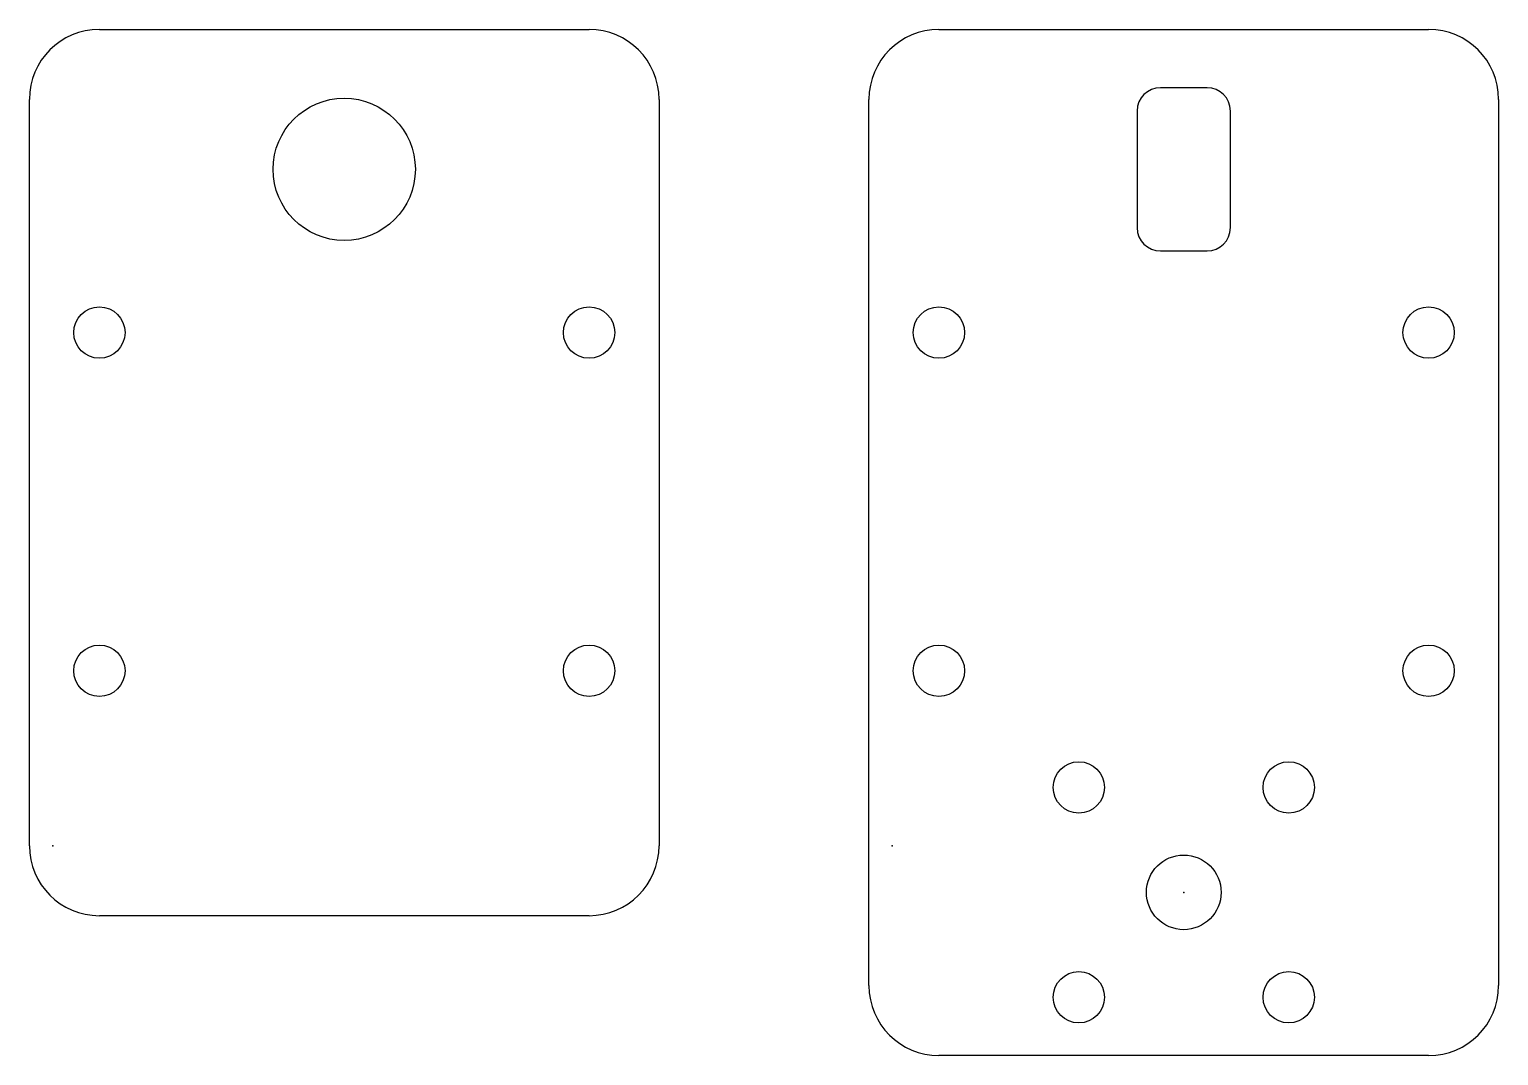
# Model space of a CAD drawing. Extents: x 1 to 64, y 1 to 45.
import ezdxf

# ---------------------------------------------------------------- set-up
doc = ezdxf.new("R2010")
doc.units = 0
doc.layers.add('20', color=7, linetype='CONTINUOUS')
doc.layers.add('23', color=7, linetype='CONTINUOUS')

msp = doc.modelspace()

# ---------------------------------------------------------------- linework, layer by layer
at = {"layer": '20'}
for p, q in [((4, 45), (25, 45)), ((40, 45), (61, 45)), ((51.5, 42.5), (49.5, 42.5)), ((1, 10), (1, 42)), ((28, 42), (28, 10)), ((37, 4), (37, 42)), ((64, 42), (64, 4)), ((48.5, 41.5), (48.5, 36.5)), ((52.5, 36.5), (52.5, 41.5)), ((49.5, 35.5), (51.5, 35.5)), ((25, 7), (4, 7)), ((61, 1), (40, 1))]:
    msp.add_line(p, q, dxfattribs=at)
for centre, radius in [((14.5, 39), 3.05), ((4, 32), 1.1), ((25, 32), 1.1), ((40, 32), 1.1), ((61, 32), 1.1), ((4, 17.5), 1.1), ((25, 17.5), 1.1), ((40, 17.5), 1.1), ((61, 17.5), 1.1), ((46, 12.5), 1.1), ((55, 12.5), 1.1), ((50.5, 8), 1.6), ((46, 3.5), 1.1), ((55, 3.5), 1.1)]:
    msp.add_circle(centre, radius, dxfattribs=at)
for centre, radius, start, end in [((4, 42), 3, 90, 180), ((25, 42), 3, 0, 90), ((40, 42), 3, 90, 180), ((61, 42), 3, 0, 90), ((49.5, 41.5), 1, 90, 180), ((51.5, 41.5), 1, 0, 90), ((49.5, 36.5), 1, 180, 270), ((51.5, 36.5), 1, 270, 0), ((4, 10), 3, 180, 270), ((25, 10), 3, 270, 0), ((40, 4), 3, 180, 270), ((61, 4), 3, 270, 0)]:
    msp.add_arc(centre, radius, start, end, dxfattribs=at)
at = {"layer": '23'}
for p in [(2, 10), (38, 10), (50.5, 8)]:
    msp.add_point(p, dxfattribs=at)

doc.saveas('drawing.dxf')
